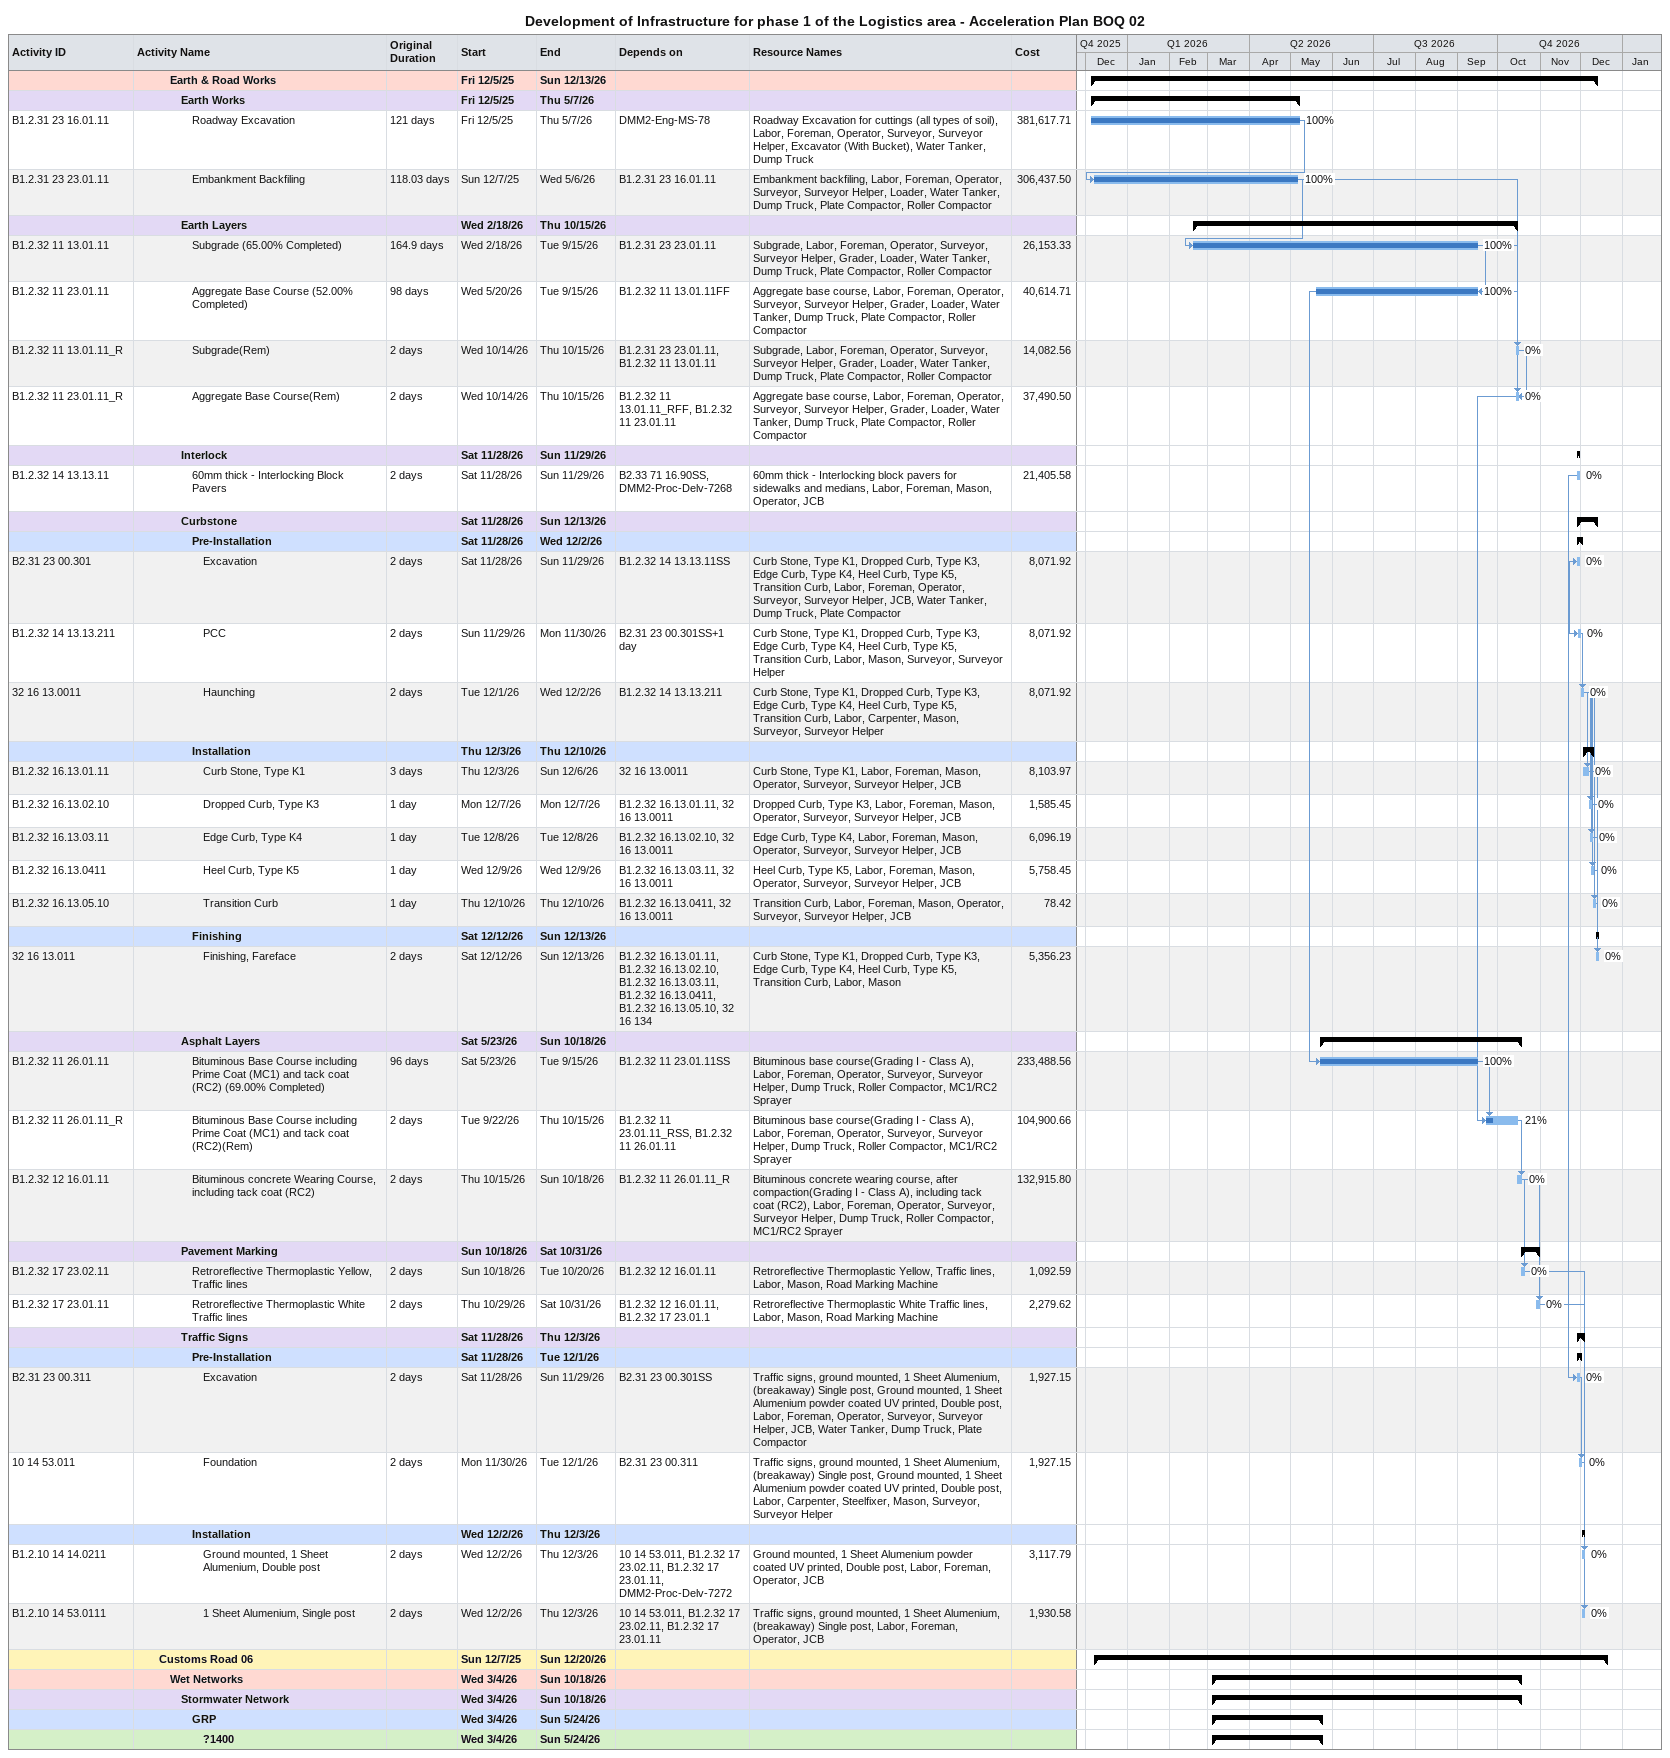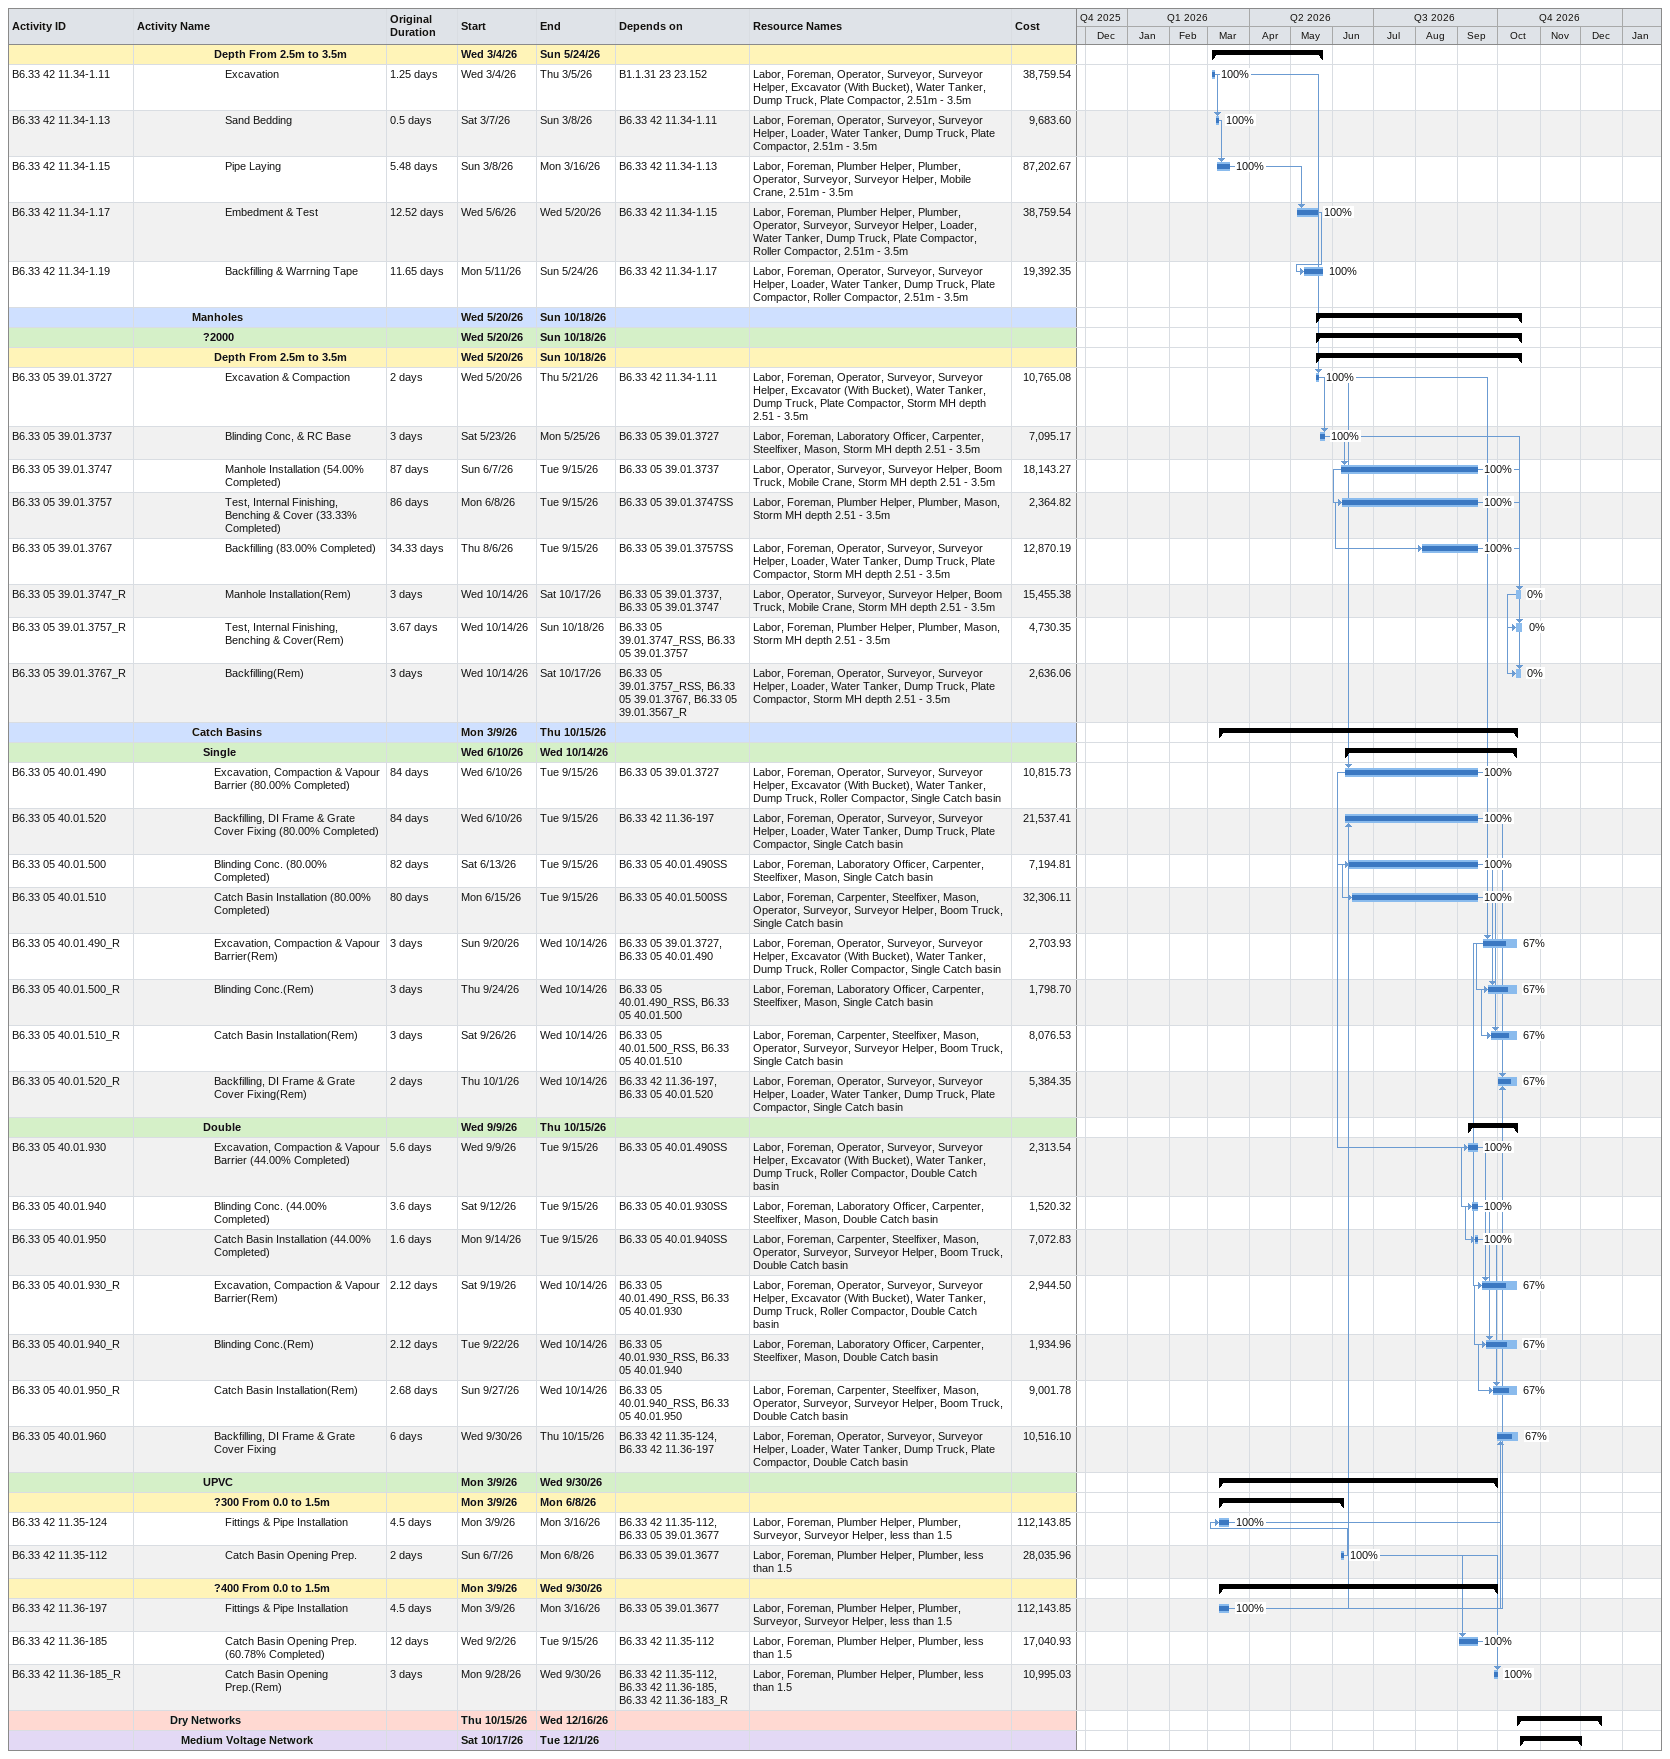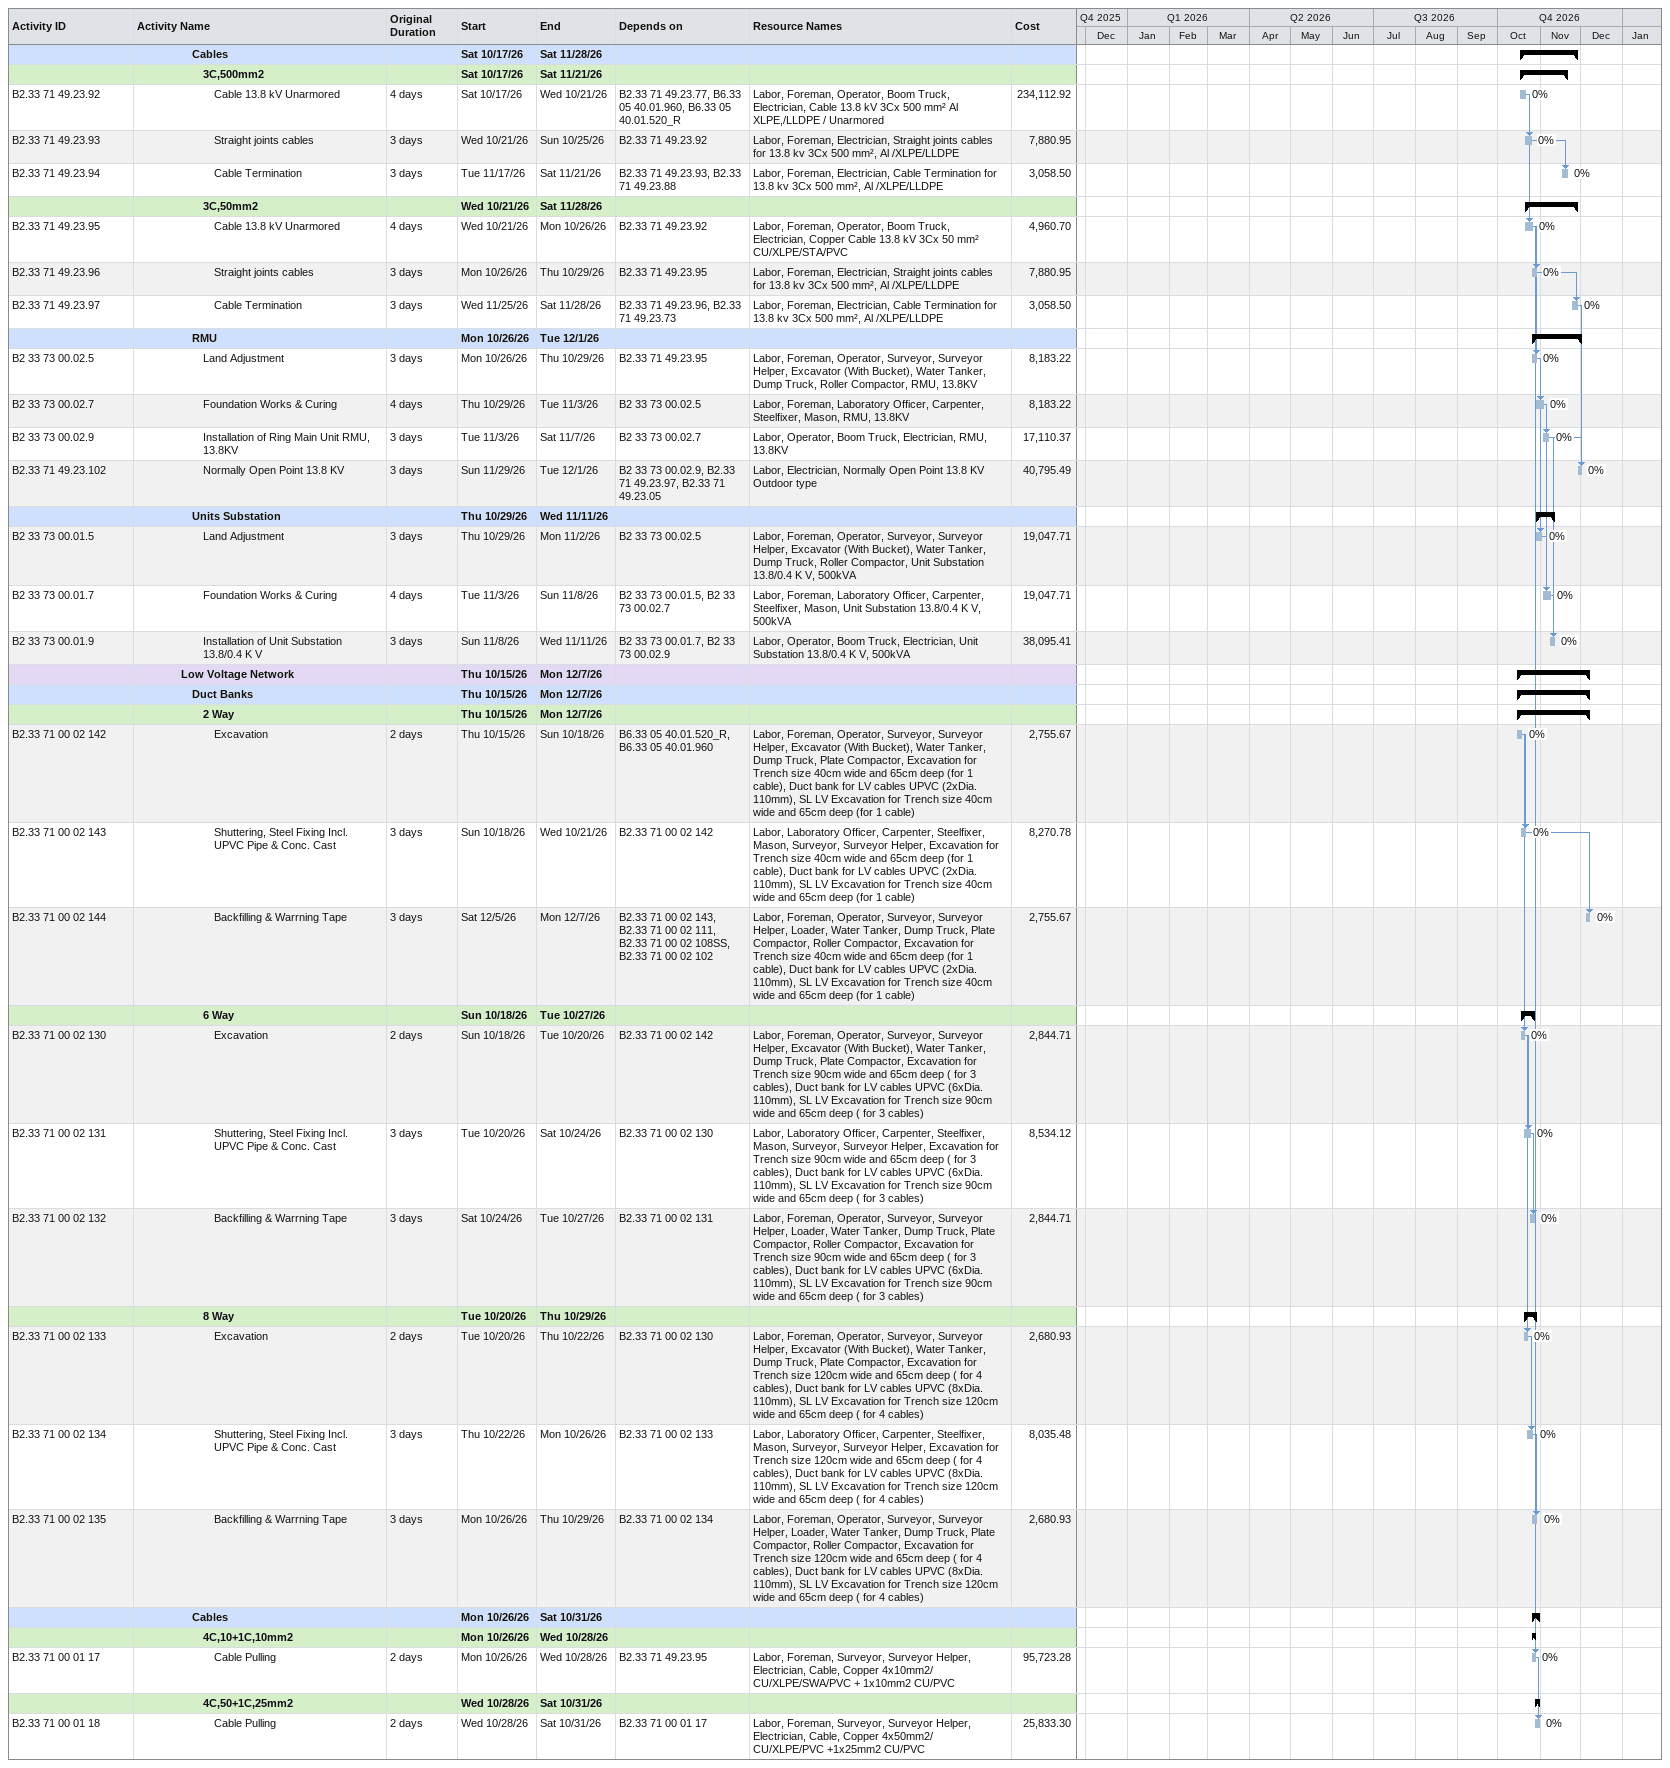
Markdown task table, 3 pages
Development of Infrastructure for phase 1 of the Logistics area - Acceleration Plan BOQ 02

| ID | Level | Task | Original duration | Start | Finish | Predecessors | Resources | % complete | Cost |
|---|---|---|---|---|---|---|---|---|---|
|  | 4 | **Earth & Road Works** |  | 2025-12-05 | 2026-12-13 |  |  |  |  |
|  | 5 | **Earth Works** |  | 2025-12-05 | 2026-05-07 |  |  |  |  |
| B1.2.31 23 16.01.11 | 6 | Roadway Excavation | 121d | 2025-12-05 | 2026-05-07 | DMM2-Eng-MS-78 | Roadway Excavation for cuttings (all types of soil), Labor, Foreman, Operator, Surveyor, Surveyor Helper, Excavator (With Bucket), Water Tanker, Dump Truck | 100 | 381617.71 |
| B1.2.31 23 23.01.11 | 6 | Embankment Backfiling | 118.03d | 2025-12-07 | 2026-05-06 | B1.2.31 23 16.01.11 | Embankment backfiling, Labor, Foreman, Operator, Surveyor, Surveyor Helper, Loader, Water Tanker, Dump Truck, Plate Compactor, Roller Compactor | 100 | 306437.50 |
|  | 5 | **Earth Layers** |  | 2026-02-18 | 2026-10-15 |  |  |  |  |
| B1.2.32 11 13.01.11 | 6 | Subgrade (65.00% Completed) | 164.9d | 2026-02-18 | 2026-09-15 | B1.2.31 23 23.01.11 | Subgrade, Labor, Foreman, Operator, Surveyor, Surveyor Helper, Grader, Loader, Water Tanker, Dump Truck, Plate Compactor, Roller Compactor | 100 | 26153.33 |
| B1.2.32 11 23.01.11 | 6 | Aggregate Base Course (52.00% Completed) | 98d | 2026-05-20 | 2026-09-15 | B1.2.32 11 13.01.11FF | Aggregate base course, Labor, Foreman, Operator, Surveyor, Surveyor Helper, Grader, Loader, Water Tanker, Dump Truck, Plate Compactor, Roller Compactor | 100 | 40614.71 |
| B1.2.32 11 13.01.11_R | 6 | Subgrade(Rem) | 2d | 2026-10-14 | 2026-10-15 | B1.2.31 23 23.01.11, B1.2.32 11 13.01.11 | Subgrade, Labor, Foreman, Operator, Surveyor, Surveyor Helper, Grader, Loader, Water Tanker, Dump Truck, Plate Compactor, Roller Compactor | 0 | 14082.56 |
| B1.2.32 11 23.01.11_R | 6 | Aggregate Base Course(Rem) | 2d | 2026-10-14 | 2026-10-15 | B1.2.32 11 13.01.11_RFF, B1.2.32 11 23.01.11 | Aggregate base course, Labor, Foreman, Operator, Surveyor, Surveyor Helper, Grader, Loader, Water Tanker, Dump Truck, Plate Compactor, Roller Compactor | 0 | 37490.50 |
|  | 5 | **Interlock** |  | 2026-11-28 | 2026-11-29 |  |  |  |  |
| B1.2.32 14 13.13.11 | 6 | 60mm thick - Interlocking Block Pavers | 2d | 2026-11-28 | 2026-11-29 | B2.33 71 16.90SS, DMM2-Proc-Delv-7268 | 60mm thick - Interlocking block pavers for sidewalks and medians, Labor, Foreman, Mason, Operator, JCB | 0 | 21405.58 |
|  | 5 | **Curbstone** |  | 2026-11-28 | 2026-12-13 |  |  |  |  |
|  | 6 | **Pre-Installation** |  | 2026-11-28 | 2026-12-02 |  |  |  |  |
| B2.31 23 00.301 | 7 | Excavation | 2d | 2026-11-28 | 2026-11-29 | B1.2.32 14 13.13.11SS | Curb Stone, Type K1, Dropped Curb, Type K3, Edge Curb, Type K4, Heel Curb, Type K5, Transition Curb, Labor, Foreman, Operator, Surveyor, Surveyor Helper, JCB, Water Tanker, Dump Truck, Plate Compactor | 0 | 8071.92 |
| B1.2.32 14 13.13.211 | 7 | PCC | 2d | 2026-11-29 | 2026-11-30 | B2.31 23 00.301SS+1d | Curb Stone, Type K1, Dropped Curb, Type K3, Edge Curb, Type K4, Heel Curb, Type K5, Transition Curb, Labor, Mason, Surveyor, Surveyor Helper | 0 | 8071.92 |
| 32 16 13.0011 | 7 | Haunching | 2d | 2026-12-01 | 2026-12-02 | B1.2.32 14 13.13.211 | Curb Stone, Type K1, Dropped Curb, Type K3, Edge Curb, Type K4, Heel Curb, Type K5, Transition Curb, Labor, Carpenter, Mason, Surveyor, Surveyor Helper | 0 | 8071.92 |
|  | 6 | **Installation** |  | 2026-12-03 | 2026-12-10 |  |  |  |  |
| B1.2.32 16.13.01.11 | 7 | Curb Stone, Type K1 | 3d | 2026-12-03 | 2026-12-06 | 32 16 13.0011 | Curb Stone, Type K1, Labor, Foreman, Mason, Operator, Surveyor, Surveyor Helper, JCB | 0 | 8103.97 |
| B1.2.32 16.13.02.10 | 7 | Dropped Curb, Type K3 | 1d | 2026-12-07 | 2026-12-07 | B1.2.32 16.13.01.11, 32 16 13.0011 | Dropped Curb, Type K3, Labor, Foreman, Mason, Operator, Surveyor, Surveyor Helper, JCB | 0 | 1585.45 |
| B1.2.32 16.13.03.11 | 7 | Edge Curb, Type K4 | 1d | 2026-12-08 | 2026-12-08 | B1.2.32 16.13.02.10, 32 16 13.0011 | Edge Curb, Type K4, Labor, Foreman, Mason, Operator, Surveyor, Surveyor Helper, JCB | 0 | 6096.19 |
| B1.2.32 16.13.0411 | 7 | Heel Curb, Type K5 | 1d | 2026-12-09 | 2026-12-09 | B1.2.32 16.13.03.11, 32 16 13.0011 | Heel Curb, Type K5, Labor, Foreman, Mason, Operator, Surveyor, Surveyor Helper, JCB | 0 | 5758.45 |
| B1.2.32 16.13.05.10 | 7 | Transition Curb | 1d | 2026-12-10 | 2026-12-10 | B1.2.32 16.13.0411, 32 16 13.0011 | Transition Curb, Labor, Foreman, Mason, Operator, Surveyor, Surveyor Helper, JCB | 0 | 78.42 |
|  | 6 | **Finishing** |  | 2026-12-12 | 2026-12-13 |  |  |  |  |
| 32 16 13.011 | 7 | Finishing, Fareface | 2d | 2026-12-12 | 2026-12-13 | B1.2.32 16.13.01.11, B1.2.32 16.13.02.10, B1.2.32 16.13.03.11, B1.2.32 16.13.0411, B1.2.32 16.13.05.10, 32 16 134 | Curb Stone, Type K1, Dropped Curb, Type K3, Edge Curb, Type K4, Heel Curb, Type K5, Transition Curb, Labor, Mason | 0 | 5356.23 |
|  | 5 | **Asphalt Layers** |  | 2026-05-23 | 2026-10-18 |  |  |  |  |
| B1.2.32 11 26.01.11 | 6 | Bituminous Base Course including Prime Coat (MC1) and tack coat (RC2) (69.00% Completed) | 96d | 2026-05-23 | 2026-09-15 | B1.2.32 11 23.01.11SS | Bituminous base course(Grading I - Class A), Labor, Foreman, Operator, Surveyor, Surveyor Helper, Dump Truck, Roller Compactor, MC1/RC2 Sprayer | 100 | 233488.56 |
| B1.2.32 11 26.01.11_R | 6 | Bituminous Base Course including Prime Coat (MC1) and tack coat (RC2)(Rem) | 2d | 2026-09-22 | 2026-10-15 | B1.2.32 11 23.01.11_RSS, B1.2.32 11 26.01.11 | Bituminous base course(Grading I - Class A), Labor, Foreman, Operator, Surveyor, Surveyor Helper, Dump Truck, Roller Compactor, MC1/RC2 Sprayer | 21 | 104900.66 |
| B1.2.32 12 16.01.11 | 6 | Bituminous concrete Wearing Course, including tack coat (RC2) | 2d | 2026-10-15 | 2026-10-18 | B1.2.32 11 26.01.11_R | Bituminous concrete wearing course, after compaction(Grading I - Class A), including tack coat (RC2), Labor, Foreman, Operator, Surveyor, Surveyor Helper, Dump Truck, Roller Compactor, MC1/RC2 Sprayer | 0 | 132915.80 |
|  | 5 | **Pavement Marking** |  | 2026-10-18 | 2026-10-31 |  |  |  |  |
| B1.2.32 17 23.02.11 | 6 | Retroreflective Thermoplastic Yellow, Traffic lines | 2d | 2026-10-18 | 2026-10-20 | B1.2.32 12 16.01.11 | Retroreflective Thermoplastic Yellow, Traffic lines, Labor, Mason, Road Marking Machine | 0 | 1092.59 |
| B1.2.32 17 23.01.11 | 6 | Retroreflective Thermoplastic White Traffic lines | 2d | 2026-10-29 | 2026-10-31 | B1.2.32 12 16.01.11, B1.2.32 17 23.01.1 | Retroreflective Thermoplastic White Traffic lines, Labor, Mason, Road Marking Machine | 0 | 2279.62 |
|  | 5 | **Traffic Signs** |  | 2026-11-28 | 2026-12-03 |  |  |  |  |
|  | 6 | **Pre-Installation** |  | 2026-11-28 | 2026-12-01 |  |  |  |  |
| B2.31 23 00.311 | 7 | Excavation | 2d | 2026-11-28 | 2026-11-29 | B2.31 23 00.301SS | Traffic signs, ground mounted, 1 Sheet Alumenium, (breakaway) Single post, Ground mounted, 1 Sheet Alumenium powder coated UV printed, Double post, Labor, Foreman, Operator, Surveyor, Surveyor Helper, JCB, Water Tanker, Dump Truck, Plate Compactor | 0 | 1927.15 |
| 10 14 53.011 | 7 | Foundation | 2d | 2026-11-30 | 2026-12-01 | B2.31 23 00.311 | Traffic signs, ground mounted, 1 Sheet Alumenium, (breakaway) Single post, Ground mounted, 1 Sheet Alumenium powder coated UV printed, Double post, Labor, Carpenter, Steelfixer, Mason, Surveyor, Surveyor Helper | 0 | 1927.15 |
|  | 6 | **Installation** |  | 2026-12-02 | 2026-12-03 |  |  |  |  |
| B1.2.10 14 14.0211 | 7 | Ground mounted, 1 Sheet Alumenium, Double post | 2d | 2026-12-02 | 2026-12-03 | 10 14 53.011, B1.2.32 17 23.02.11, B1.2.32 17 23.01.11, DMM2-Proc-Delv-7272 | Ground mounted, 1 Sheet Alumenium powder coated UV printed, Double post, Labor, Foreman, Operator, JCB | 0 | 3117.79 |
| B1.2.10 14 53.0111 | 7 | 1 Sheet Alumenium, Single post | 2d | 2026-12-02 | 2026-12-03 | 10 14 53.011, B1.2.32 17 23.02.11, B1.2.32 17 23.01.11 | Traffic signs, ground mounted, 1 Sheet Alumenium, (breakaway) Single post, Labor, Foreman, Operator, JCB | 0 | 1930.58 |
|  | 3 | **Customs Road 06** |  | 2025-12-07 | 2026-12-20 |  |  |  |  |
|  | 4 | **Wet Networks** |  | 2026-03-04 | 2026-10-18 |  |  |  |  |
|  | 5 | **Stormwater Network** |  | 2026-03-04 | 2026-10-18 |  |  |  |  |
|  | 6 | **GRP** |  | 2026-03-04 | 2026-05-24 |  |  |  |  |
|  | 7 | **?1400** |  | 2026-03-04 | 2026-05-24 |  |  |  |  |
|  | 8 | **Depth From 2.5m to 3.5m** |  | 2026-03-04 | 2026-05-24 |  |  |  |  |
| B6.33 42 11.34-1.11 | 9 | Excavation | 1.25d | 2026-03-04 | 2026-03-05 | B1.1.31 23 23.152 | Labor, Foreman, Operator, Surveyor, Surveyor Helper, Excavator (With Bucket), Water Tanker, Dump Truck, Plate Compactor, 2.51m - 3.5m | 100 | 38759.54 |
| B6.33 42 11.34-1.13 | 9 | Sand Bedding | 0.5d | 2026-03-07 | 2026-03-08 | B6.33 42 11.34-1.11 | Labor, Foreman, Operator, Surveyor, Surveyor Helper, Loader, Water Tanker, Dump Truck, Plate Compactor, 2.51m - 3.5m | 100 | 9683.60 |
| B6.33 42 11.34-1.15 | 9 | Pipe Laying | 5.48d | 2026-03-08 | 2026-03-16 | B6.33 42 11.34-1.13 | Labor, Foreman, Plumber Helper, Plumber, Operator, Surveyor, Surveyor Helper, Mobile Crane, 2.51m - 3.5m | 100 | 87202.67 |
| B6.33 42 11.34-1.17 | 9 | Embedment & Test | 12.52d | 2026-05-06 | 2026-05-20 | B6.33 42 11.34-1.15 | Labor, Foreman, Plumber Helper, Plumber, Operator, Surveyor, Surveyor Helper, Loader, Water Tanker, Dump Truck, Plate Compactor, Roller Compactor, 2.51m - 3.5m | 100 | 38759.54 |
| B6.33 42 11.34-1.19 | 9 | Backfilling & Warrning Tape | 11.65d | 2026-05-11 | 2026-05-24 | B6.33 42 11.34-1.17 | Labor, Foreman, Operator, Surveyor, Surveyor Helper, Loader, Water Tanker, Dump Truck, Plate Compactor, Roller Compactor, 2.51m - 3.5m | 100 | 19392.35 |
|  | 6 | **Manholes** |  | 2026-05-20 | 2026-10-18 |  |  |  |  |
|  | 7 | **?2000** |  | 2026-05-20 | 2026-10-18 |  |  |  |  |
|  | 8 | **Depth From 2.5m to 3.5m** |  | 2026-05-20 | 2026-10-18 |  |  |  |  |
| B6.33 05 39.01.3727 | 9 | Excavation & Compaction | 2d | 2026-05-20 | 2026-05-21 | B6.33 42 11.34-1.11 | Labor, Foreman, Operator, Surveyor, Surveyor Helper, Excavator (With Bucket), Water Tanker, Dump Truck, Plate Compactor, Storm MH depth 2.51 - 3.5m | 100 | 10765.08 |
| B6.33 05 39.01.3737 | 9 | Blinding Conc, & RC Base | 3d | 2026-05-23 | 2026-05-25 | B6.33 05 39.01.3727 | Labor, Foreman, Laboratory Officer, Carpenter, Steelfixer, Mason, Storm MH depth 2.51 - 3.5m | 100 | 7095.17 |
| B6.33 05 39.01.3747 | 9 | Manhole Installation (54.00% Completed) | 87d | 2026-06-07 | 2026-09-15 | B6.33 05 39.01.3737 | Labor, Operator, Surveyor, Surveyor Helper, Boom Truck, Mobile Crane, Storm MH depth 2.51 - 3.5m | 100 | 18143.27 |
| B6.33 05 39.01.3757 | 9 | Test, Internal Finishing, Benching & Cover (33.33% Completed) | 86d | 2026-06-08 | 2026-09-15 | B6.33 05 39.01.3747SS | Labor, Foreman, Plumber Helper, Plumber, Mason, Storm MH depth 2.51 - 3.5m | 100 | 2364.82 |
| B6.33 05 39.01.3767 | 9 | Backfilling (83.00% Completed) | 34.33d | 2026-08-06 | 2026-09-15 | B6.33 05 39.01.3757SS | Labor, Foreman, Operator, Surveyor, Surveyor Helper, Loader, Water Tanker, Dump Truck, Plate Compactor, Storm MH depth 2.51 - 3.5m | 100 | 12870.19 |
| B6.33 05 39.01.3747_R | 9 | Manhole Installation(Rem) | 3d | 2026-10-14 | 2026-10-17 | B6.33 05 39.01.3737, B6.33 05 39.01.3747 | Labor, Operator, Surveyor, Surveyor Helper, Boom Truck, Mobile Crane, Storm MH depth 2.51 - 3.5m | 0 | 15455.38 |
| B6.33 05 39.01.3757_R | 9 | Test, Internal Finishing, Benching & Cover(Rem) | 3.67d | 2026-10-14 | 2026-10-18 | B6.33 05 39.01.3747_RSS, B6.33 05 39.01.3757 | Labor, Foreman, Plumber Helper, Plumber, Mason, Storm MH depth 2.51 - 3.5m | 0 | 4730.35 |
| B6.33 05 39.01.3767_R | 9 | Backfilling(Rem) | 3d | 2026-10-14 | 2026-10-17 | B6.33 05 39.01.3757_RSS, B6.33 05 39.01.3767, B6.33 05 39.01.3567_R | Labor, Foreman, Operator, Surveyor, Surveyor Helper, Loader, Water Tanker, Dump Truck, Plate Compactor, Storm MH depth 2.51 - 3.5m | 0 | 2636.06 |
|  | 6 | **Catch Basins** |  | 2026-03-09 | 2026-10-15 |  |  |  |  |
|  | 7 | **Single** |  | 2026-06-10 | 2026-10-14 |  |  |  |  |
| B6.33 05 40.01.490 | 8 | Excavation, Compaction & Vapour Barrier (80.00% Completed) | 84d | 2026-06-10 | 2026-09-15 | B6.33 05 39.01.3727 | Labor, Foreman, Operator, Surveyor, Surveyor Helper, Excavator (With Bucket), Water Tanker, Dump Truck, Roller Compactor, Single Catch basin | 100 | 10815.73 |
| B6.33 05 40.01.520 | 8 | Backfilling, DI Frame & Grate Cover Fixing (80.00% Completed) | 84d | 2026-06-10 | 2026-09-15 | B6.33 42 11.36-197 | Labor, Foreman, Operator, Surveyor, Surveyor Helper, Loader, Water Tanker, Dump Truck, Plate Compactor, Single Catch basin | 100 | 21537.41 |
| B6.33 05 40.01.500 | 8 | Blinding Conc. (80.00% Completed) | 82d | 2026-06-13 | 2026-09-15 | B6.33 05 40.01.490SS | Labor, Foreman, Laboratory Officer, Carpenter, Steelfixer, Mason, Single Catch basin | 100 | 7194.81 |
| B6.33 05 40.01.510 | 8 | Catch Basin Installation (80.00% Completed) | 80d | 2026-06-15 | 2026-09-15 | B6.33 05 40.01.500SS | Labor, Foreman, Carpenter, Steelfixer, Mason, Operator, Surveyor, Surveyor Helper, Boom Truck, Single Catch basin | 100 | 32306.11 |
| B6.33 05 40.01.490_R | 8 | Excavation, Compaction & Vapour Barrier(Rem) | 3d | 2026-09-20 | 2026-10-14 | B6.33 05 39.01.3727, B6.33 05 40.01.490 | Labor, Foreman, Operator, Surveyor, Surveyor Helper, Excavator (With Bucket), Water Tanker, Dump Truck, Roller Compactor, Single Catch basin | 67 | 2703.93 |
| B6.33 05 40.01.500_R | 8 | Blinding Conc.(Rem) | 3d | 2026-09-24 | 2026-10-14 | B6.33 05 40.01.490_RSS, B6.33 05 40.01.500 | Labor, Foreman, Laboratory Officer, Carpenter, Steelfixer, Mason, Single Catch basin | 67 | 1798.70 |
| B6.33 05 40.01.510_R | 8 | Catch Basin Installation(Rem) | 3d | 2026-09-26 | 2026-10-14 | B6.33 05 40.01.500_RSS, B6.33 05 40.01.510 | Labor, Foreman, Carpenter, Steelfixer, Mason, Operator, Surveyor, Surveyor Helper, Boom Truck, Single Catch basin | 67 | 8076.53 |
| B6.33 05 40.01.520_R | 8 | Backfilling, DI Frame & Grate Cover Fixing(Rem) | 2d | 2026-10-01 | 2026-10-14 | B6.33 42 11.36-197, B6.33 05 40.01.520 | Labor, Foreman, Operator, Surveyor, Surveyor Helper, Loader, Water Tanker, Dump Truck, Plate Compactor, Single Catch basin | 67 | 5384.35 |
|  | 7 | **Double** |  | 2026-09-09 | 2026-10-15 |  |  |  |  |
| B6.33 05 40.01.930 | 8 | Excavation, Compaction & Vapour Barrier (44.00% Completed) | 5.6d | 2026-09-09 | 2026-09-15 | B6.33 05 40.01.490SS | Labor, Foreman, Operator, Surveyor, Surveyor Helper, Excavator (With Bucket), Water Tanker, Dump Truck, Roller Compactor, Double Catch basin | 100 | 2313.54 |
| B6.33 05 40.01.940 | 8 | Blinding Conc. (44.00% Completed) | 3.6d | 2026-09-12 | 2026-09-15 | B6.33 05 40.01.930SS | Labor, Foreman, Laboratory Officer, Carpenter, Steelfixer, Mason, Double Catch basin | 100 | 1520.32 |
| B6.33 05 40.01.950 | 8 | Catch Basin Installation (44.00% Completed) | 1.6d | 2026-09-14 | 2026-09-15 | B6.33 05 40.01.940SS | Labor, Foreman, Carpenter, Steelfixer, Mason, Operator, Surveyor, Surveyor Helper, Boom Truck, Double Catch basin | 100 | 7072.83 |
| B6.33 05 40.01.930_R | 8 | Excavation, Compaction & Vapour Barrier(Rem) | 2.12d | 2026-09-19 | 2026-10-14 | B6.33 05 40.01.490_RSS, B6.33 05 40.01.930 | Labor, Foreman, Operator, Surveyor, Surveyor Helper, Excavator (With Bucket), Water Tanker, Dump Truck, Roller Compactor, Double Catch basin | 67 | 2944.50 |
| B6.33 05 40.01.940_R | 8 | Blinding Conc.(Rem) | 2.12d | 2026-09-22 | 2026-10-14 | B6.33 05 40.01.930_RSS, B6.33 05 40.01.940 | Labor, Foreman, Laboratory Officer, Carpenter, Steelfixer, Mason, Double Catch basin | 67 | 1934.96 |
| B6.33 05 40.01.950_R | 8 | Catch Basin Installation(Rem) | 2.68d | 2026-09-27 | 2026-10-14 | B6.33 05 40.01.940_RSS, B6.33 05 40.01.950 | Labor, Foreman, Carpenter, Steelfixer, Mason, Operator, Surveyor, Surveyor Helper, Boom Truck, Double Catch basin | 67 | 9001.78 |
| B6.33 05 40.01.960 | 8 | Backfilling, DI Frame & Grate Cover Fixing | 6d | 2026-09-30 | 2026-10-15 | B6.33 42 11.35-124, B6.33 42 11.36-197 | Labor, Foreman, Operator, Surveyor, Surveyor Helper, Loader, Water Tanker, Dump Truck, Plate Compactor, Double Catch basin | 67 | 10516.10 |
|  | 7 | **UPVC** |  | 2026-03-09 | 2026-09-30 |  |  |  |  |
|  | 8 | **?300 From 0.0 to 1.5m** |  | 2026-03-09 | 2026-06-08 |  |  |  |  |
| B6.33 42 11.35-124 | 9 | Fittings & Pipe Installation | 4.5d | 2026-03-09 | 2026-03-16 | B6.33 42 11.35-112, B6.33 05 39.01.3677 | Labor, Foreman, Plumber Helper, Plumber, Surveyor, Surveyor Helper, less than 1.5 | 100 | 112143.85 |
| B6.33 42 11.35-112 | 9 | Catch Basin Opening Prep. | 2d | 2026-06-07 | 2026-06-08 | B6.33 05 39.01.3677 | Labor, Foreman, Plumber Helper, Plumber, less than 1.5 | 100 | 28035.96 |
|  | 8 | **?400 From 0.0 to 1.5m** |  | 2026-03-09 | 2026-09-30 |  |  |  |  |
| B6.33 42 11.36-197 | 9 | Fittings & Pipe Installation | 4.5d | 2026-03-09 | 2026-03-16 | B6.33 05 39.01.3677 | Labor, Foreman, Plumber Helper, Plumber, Surveyor, Surveyor Helper, less than 1.5 | 100 | 112143.85 |
| B6.33 42 11.36-185 | 9 | Catch Basin Opening Prep. (60.78% Completed) | 12d | 2026-09-02 | 2026-09-15 | B6.33 42 11.35-112 | Labor, Foreman, Plumber Helper, Plumber, less than 1.5 | 100 | 17040.93 |
| B6.33 42 11.36-185_R | 9 | Catch Basin Opening Prep.(Rem) | 3d | 2026-09-28 | 2026-09-30 | B6.33 42 11.35-112, B6.33 42 11.36-185, B6.33 42 11.36-183_R | Labor, Foreman, Plumber Helper, Plumber, less than 1.5 | 100 | 10995.03 |
|  | 4 | **Dry Networks** |  | 2026-10-15 | 2026-12-16 |  |  |  |  |
|  | 5 | **Medium Voltage Network** |  | 2026-10-17 | 2026-12-01 |  |  |  |  |
|  | 6 | **Cables** |  | 2026-10-17 | 2026-11-28 |  |  |  |  |
|  | 7 | **3C,500mm2** |  | 2026-10-17 | 2026-11-21 |  |  |  |  |
| B2.33 71 49.23.92 | 8 | Cable 13.8 kV Unarmored | 4d | 2026-10-17 | 2026-10-21 | B2.33 71 49.23.77, B6.33 05 40.01.960, B6.33 05 40.01.520_R | Labor, Foreman, Operator, Boom Truck, Electrician, Cable 13.8 kV 3Cx 500 mm² Al XLPE,/LLDPE / Unarmored | 0 | 234112.92 |
| B2.33 71 49.23.93 | 8 | Straight joints cables | 3d | 2026-10-21 | 2026-10-25 | B2.33 71 49.23.92 | Labor, Foreman, Electrician, Straight joints cables for 13.8 kv 3Cx 500 mm², Al /XLPE/LLDPE | 0 | 7880.95 |
| B2.33 71 49.23.94 | 8 | Cable Termination | 3d | 2026-11-17 | 2026-11-21 | B2.33 71 49.23.93, B2.33 71 49.23.88 | Labor, Foreman, Electrician, Cable Termination for 13.8 kv 3Cx 500 mm², Al /XLPE/LLDPE | 0 | 3058.50 |
|  | 7 | **3C,50mm2** |  | 2026-10-21 | 2026-11-28 |  |  |  |  |
| B2.33 71 49.23.95 | 8 | Cable 13.8 kV Unarmored | 4d | 2026-10-21 | 2026-10-26 | B2.33 71 49.23.92 | Labor, Foreman, Operator, Boom Truck, Electrician, Copper Cable 13.8 kV 3Cx 50 mm² CU/XLPE/STA/PVC | 0 | 4960.70 |
| B2.33 71 49.23.96 | 8 | Straight joints cables | 3d | 2026-10-26 | 2026-10-29 | B2.33 71 49.23.95 | Labor, Foreman, Electrician, Straight joints cables for 13.8 kv 3Cx 500 mm², Al /XLPE/LLDPE | 0 | 7880.95 |
| B2.33 71 49.23.97 | 8 | Cable Termination | 3d | 2026-11-25 | 2026-11-28 | B2.33 71 49.23.96, B2.33 71 49.23.73 | Labor, Foreman, Electrician, Cable Termination for 13.8 kv 3Cx 500 mm², Al /XLPE/LLDPE | 0 | 3058.50 |
|  | 6 | **RMU** |  | 2026-10-26 | 2026-12-01 |  |  |  |  |
| B2 33 73 00.02.5 | 7 | Land Adjustment | 3d | 2026-10-26 | 2026-10-29 | B2.33 71 49.23.95 | Labor, Foreman, Operator, Surveyor, Surveyor Helper, Excavator (With Bucket), Water Tanker, Dump Truck, Roller Compactor, RMU, 13.8KV | 0 | 8183.22 |
| B2 33 73 00.02.7 | 7 | Foundation Works & Curing | 4d | 2026-10-29 | 2026-11-03 | B2 33 73 00.02.5 | Labor, Foreman, Laboratory Officer, Carpenter, Steelfixer, Mason, RMU, 13.8KV | 0 | 8183.22 |
| B2 33 73 00.02.9 | 7 | Installation of Ring Main Unit RMU, 13.8KV | 3d | 2026-11-03 | 2026-11-07 | B2 33 73 00.02.7 | Labor, Operator, Boom Truck, Electrician, RMU, 13.8KV | 0 | 17110.37 |
| B2.33 71 49.23.102 | 7 | Normally Open Point 13.8 KV | 3d | 2026-11-29 | 2026-12-01 | B2 33 73 00.02.9, B2.33 71 49.23.97, B2.33 71 49.23.05 | Labor, Electrician, Normally Open Point 13.8 KV Outdoor type | 0 | 40795.49 |
|  | 6 | **Units Substation** |  | 2026-10-29 | 2026-11-11 |  |  |  |  |
| B2 33 73 00.01.5 | 7 | Land Adjustment | 3d | 2026-10-29 | 2026-11-02 | B2 33 73 00.02.5 | Labor, Foreman, Operator, Surveyor, Surveyor Helper, Excavator (With Bucket), Water Tanker, Dump Truck, Roller Compactor, Unit Substation 13.8/0.4 K V, 500kVA | 0 | 19047.71 |
| B2 33 73 00.01.7 | 7 | Foundation Works & Curing | 4d | 2026-11-03 | 2026-11-08 | B2 33 73 00.01.5, B2 33 73 00.02.7 | Labor, Foreman, Laboratory Officer, Carpenter, Steelfixer, Mason, Unit Substation 13.8/0.4 K V, 500kVA | 0 | 19047.71 |
| B2 33 73 00.01.9 | 7 | Installation of Unit Substation 13.8/0.4 K V | 3d | 2026-11-08 | 2026-11-11 | B2 33 73 00.01.7, B2 33 73 00.02.9 | Labor, Operator, Boom Truck, Electrician, Unit Substation 13.8/0.4 K V, 500kVA | 0 | 38095.41 |
|  | 5 | **Low Voltage Network** |  | 2026-10-15 | 2026-12-07 |  |  |  |  |
|  | 6 | **Duct Banks** |  | 2026-10-15 | 2026-12-07 |  |  |  |  |
|  | 7 | **2 Way** |  | 2026-10-15 | 2026-12-07 |  |  |  |  |
| B2.33 71 00 02 142 | 8 | Excavation | 2d | 2026-10-15 | 2026-10-18 | B6.33 05 40.01.520_R, B6.33 05 40.01.960 | Labor, Foreman, Operator, Surveyor, Surveyor Helper, Excavator (With Bucket), Water Tanker, Dump Truck, Plate Compactor, Excavation for Trench size 40cm wide and 65cm deep (for 1 cable), Duct bank for LV cables UPVC (2xDia. 110mm), SL LV Excavation for Trench size 40cm wide and 65cm deep (for 1 cable) | 0 | 2755.67 |
| B2.33 71 00 02 143 | 8 | Shuttering, Steel Fixing Incl. UPVC Pipe & Conc. Cast | 3d | 2026-10-18 | 2026-10-21 | B2.33 71 00 02 142 | Labor, Laboratory Officer, Carpenter, Steelfixer, Mason, Surveyor, Surveyor Helper, Excavation for Trench size 40cm wide and 65cm deep (for 1 cable), Duct bank for LV cables UPVC (2xDia. 110mm), SL LV Excavation for Trench size 40cm wide and 65cm deep (for 1 cable) | 0 | 8270.78 |
| B2.33 71 00 02 144 | 8 | Backfilling & Warrning Tape | 3d | 2026-12-05 | 2026-12-07 | B2.33 71 00 02 143, B2.33 71 00 02 111, B2.33 71 00 02 108SS, B2.33 71 00 02 102 | Labor, Foreman, Operator, Surveyor, Surveyor Helper, Loader, Water Tanker, Dump Truck, Plate Compactor, Roller Compactor, Excavation for Trench size 40cm wide and 65cm deep (for 1 cable), Duct bank for LV cables UPVC (2xDia. 110mm), SL LV Excavation for Trench size 40cm wide and 65cm deep (for 1 cable) | 0 | 2755.67 |
|  | 7 | **6 Way** |  | 2026-10-18 | 2026-10-27 |  |  |  |  |
| B2.33 71 00 02 130 | 8 | Excavation | 2d | 2026-10-18 | 2026-10-20 | B2.33 71 00 02 142 | Labor, Foreman, Operator, Surveyor, Surveyor Helper, Excavator (With Bucket), Water Tanker, Dump Truck, Plate Compactor, Excavation for Trench size 90cm wide and 65cm deep ( for 3 cables), Duct bank for LV cables UPVC (6xDia. 110mm), SL LV Excavation for Trench size 90cm wide and 65cm deep ( for 3 cables) | 0 | 2844.71 |
| B2.33 71 00 02 131 | 8 | Shuttering, Steel Fixing Incl. UPVC Pipe & Conc. Cast | 3d | 2026-10-20 | 2026-10-24 | B2.33 71 00 02 130 | Labor, Laboratory Officer, Carpenter, Steelfixer, Mason, Surveyor, Surveyor Helper, Excavation for Trench size 90cm wide and 65cm deep ( for 3 cables), Duct bank for LV cables UPVC (6xDia. 110mm), SL LV Excavation for Trench size 90cm wide and 65cm deep ( for 3 cables) | 0 | 8534.12 |
| B2.33 71 00 02 132 | 8 | Backfilling & Warrning Tape | 3d | 2026-10-24 | 2026-10-27 | B2.33 71 00 02 131 | Labor, Foreman, Operator, Surveyor, Surveyor Helper, Loader, Water Tanker, Dump Truck, Plate Compactor, Roller Compactor, Excavation for Trench size 90cm wide and 65cm deep ( for 3 cables), Duct bank for LV cables UPVC (6xDia. 110mm), SL LV Excavation for Trench size 90cm wide and 65cm deep ( for 3 cables) | 0 | 2844.71 |
|  | 7 | **8 Way** |  | 2026-10-20 | 2026-10-29 |  |  |  |  |
| B2.33 71 00 02 133 | 8 | Excavation | 2d | 2026-10-20 | 2026-10-22 | B2.33 71 00 02 130 | Labor, Foreman, Operator, Surveyor, Surveyor Helper, Excavator (With Bucket), Water Tanker, Dump Truck, Plate Compactor, Excavation for Trench size 120cm wide and 65cm deep ( for 4 cables), Duct bank for LV cables UPVC (8xDia. 110mm), SL LV Excavation for Trench size 120cm wide and 65cm deep ( for 4 cables) | 0 | 2680.93 |
| B2.33 71 00 02 134 | 8 | Shuttering, Steel Fixing Incl. UPVC Pipe & Conc. Cast | 3d | 2026-10-22 | 2026-10-26 | B2.33 71 00 02 133 | Labor, Laboratory Officer, Carpenter, Steelfixer, Mason, Surveyor, Surveyor Helper, Excavation for Trench size 120cm wide and 65cm deep ( for 4 cables), Duct bank for LV cables UPVC (8xDia. 110mm), SL LV Excavation for Trench size 120cm wide and 65cm deep ( for 4 cables) | 0 | 8035.48 |
| B2.33 71 00 02 135 | 8 | Backfilling & Warrning Tape | 3d | 2026-10-26 | 2026-10-29 | B2.33 71 00 02 134 | Labor, Foreman, Operator, Surveyor, Surveyor Helper, Loader, Water Tanker, Dump Truck, Plate Compactor, Roller Compactor, Excavation for Trench size 120cm wide and 65cm deep ( for 4 cables), Duct bank for LV cables UPVC (8xDia. 110mm), SL LV Excavation for Trench size 120cm wide and 65cm deep ( for 4 cables) | 0 | 2680.93 |
|  | 6 | **Cables** |  | 2026-10-26 | 2026-10-31 |  |  |  |  |
|  | 7 | **4C,10+1C,10mm2** |  | 2026-10-26 | 2026-10-28 |  |  |  |  |
| B2.33 71 00 01 17 | 8 | Cable Pulling | 2d | 2026-10-26 | 2026-10-28 | B2.33 71 49.23.95 | Labor, Foreman, Surveyor, Surveyor Helper, Electrician, Cable, Copper 4x10mm2/ CU/XLPE/SWA/PVC + 1x10mm2 CU/PVC | 0 | 95723.28 |
|  | 7 | **4C,50+1C,25mm2** |  | 2026-10-28 | 2026-10-31 |  |  |  |  |
| B2.33 71 00 01 18 | 8 | Cable Pulling | 2d | 2026-10-28 | 2026-10-31 | B2.33 71 00 01 17 | Labor, Foreman, Surveyor, Surveyor Helper, Electrician, Cable, Copper 4x50mm2/ CU/XLPE/PVC +1x25mm2 CU/PVC | 0 | 25833.30 |
